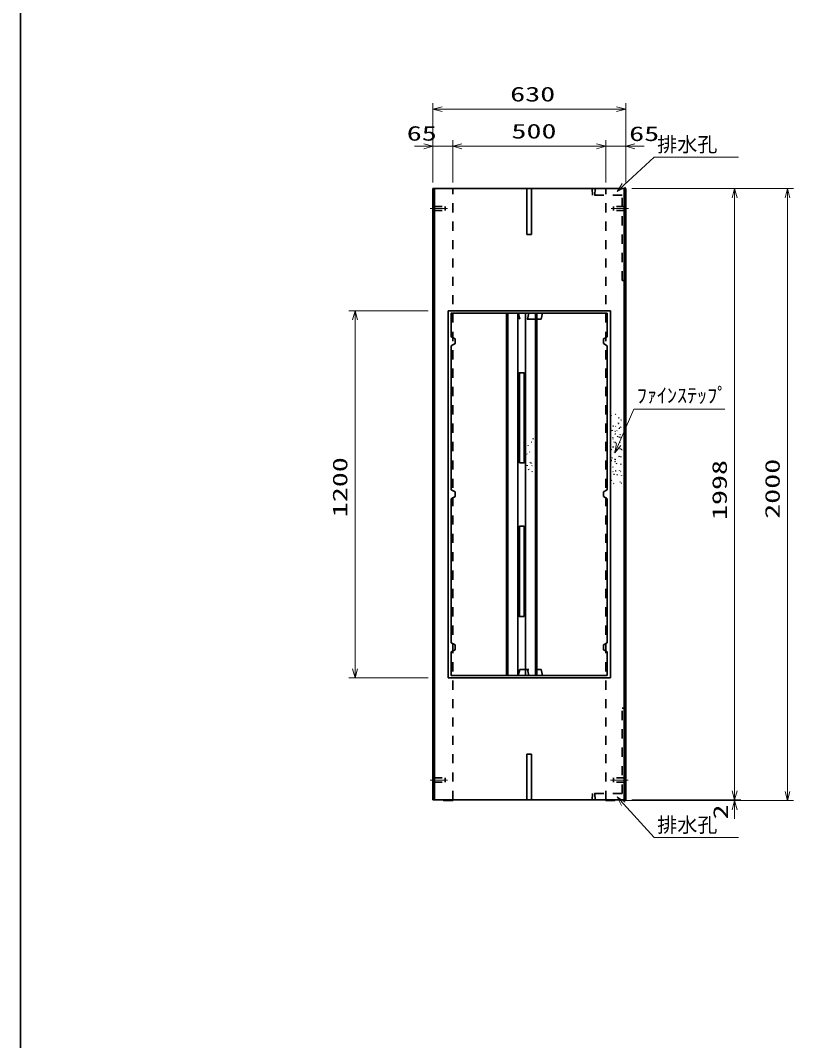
# Model space of a CAD drawing. Units: millimetres on the paper. Extents: x 15 to 1219, y 8 to 859.
# Drawn here: x 15.3 to 141.6, y 436.9 to 603.6 of the extents above; entities that cross this region are included whole.
import ezdxf
from ezdxf.enums import TextEntityAlignment as Align

# ---------------------------------------------------------------- set-up
doc = ezdxf.new("R2010")
doc.units = ezdxf.units.MM
doc.linetypes.add('USER1', pattern=[3, 1.5, -1.5])
doc.linetypes.add('USER2', pattern=[18.5, 12, -1.5, 3.5, -1.5])
for name, color, linetype, lineweight in [('D-BMK（構造物基準線）', 2, 'USER2', 18), ('D-STR-DIM（寸法）', 7, 'Continuous', 13), ('D-STR-HTXT（WS-旗）', 7, 'Continuous', 13), ('D-STR-HTXT（旗上げ）', 7, 'Continuous', 13), ('D-STR（構造物）', 1, 'Continuous', 35)]:
    doc.layers.add(name, color=color, linetype=linetype, lineweight=lineweight)
doc.styles.add('ＭＳ ゴシック', font='')
doc.styles.get('ＭＳ ゴシック').set_extended_font_data('MS Gothic')

# ---------------------------------------------------------------- blocks, each defined once
blk = doc.blocks.new('_Open30')
at = {"color": 7, "linetype": 'Continuous', "lineweight": 13}
for p, q in [((-1, 0.2679), (0, 0)), ((0, 0), (-1, -0.2679)), ((0, 0), (-1, 0))]:
    blk.add_line(p, q, dxfattribs=at)

msp = doc.modelspace()

# ---------------------------------------------------------------- linework, layer by layer
at = {"layer": 'D-BMK（構造物基準線）'}
for p, q in [((82.213, 572.843), (85.063, 572.843)), ((114.637, 572.843), (111.788, 572.843)), ((82.213, 479.443), (85.063, 479.443)), ((111.713, 479.443), (114.562, 479.443))]:
    msp.add_line(p, q, dxfattribs=at)
at = {"layer": 'D-STR-DIM（寸法）'}
for p, q in [((82.675, 577.093), (82.675, 590.07)), ((84.175, 589.07), (112.675, 589.07)), ((114.175, 584.05), (114.175, 590.07)), ((82.675, 577.093), (82.675, 584.02)), ((85.925, 577.093), (85.925, 584.02)), ((85.925, 577.093), (85.925, 584.02)), ((110.925, 577.093), (110.925, 584.02)), ((110.925, 577.093), (110.925, 584.02)), ((114.175, 577.093), (114.175, 584.02)), ((81.175, 583.02), (79.675, 583.02)), ((82.675, 583.02), (85.925, 583.02)), ((87.425, 583.02), (109.425, 583.02)), ((87.425, 583.02), (88.925, 583.02)), ((109.425, 583.02), (107.925, 583.02)), ((110.925, 583.02), (114.175, 583.02)), ((115.675, 583.02), (117.175, 583.02)), ((115.175, 576.093), (132.964, 576.093)), ((131.527, 576.093), (141.604, 576.093)), ((131.964, 477.693), (131.964, 574.593)), ((140.604, 477.593), (140.604, 574.593)), ((81.925, 556.143), (68.962, 556.143)), ((69.962, 497.643), (69.962, 554.643)), ((81.925, 496.143), (68.962, 496.143)), ((131.964, 477.693), (131.964, 479.193)), ((113.925, 476.093), (132.964, 476.093)), ((115.175, 476.193), (132.964, 476.193)), ((115.175, 476.193), (132.964, 476.193)), ((130.527, 476.093), (141.604, 476.093)), ((131.964, 476.193), (131.964, 476.093)), ((131.964, 474.593), (131.964, 473.093))]:
    msp.add_line(p, q, dxfattribs=at)
at = {"layer": 'D-STR-HTXT（WS-旗）'}
for points in [[(132.629, 581.24), (118.841, 581.24), (113.883, 576.651)], [(132.629, 470.045), (118.841, 470.045), (113.793, 475.577)]]:
    msp.add_lwpolyline(points, dxfattribs=at)
at = {"layer": 'D-STR-HTXT（旗上げ）'}
msp.add_lwpolyline([(130.348, 540.052), (115.518, 540.052), (113.019, 534.302)], dxfattribs=at)
at = {"layer": 'D-STR（構造物）', "color": 2}
msp.add_line((15.29, 858.734), (15.29, 15.021), dxfattribs=at)
at = {"layer": 'D-STR（構造物）'}
for p, q in [((82.675, 476.193), (82.675, 576.093)), ((82.675, 576.093), (114.175, 576.093)), ((82.925, 476.193), (82.925, 576.093)), ((98.05, 576.093), (98.05, 568.593)), ((98.8, 576.093), (98.8, 568.593)), ((113.925, 476.193), (113.925, 576.093)), ((114.175, 476.193), (114.175, 576.093)), ((98.8, 568.593), (98.05, 568.593)), ((111.675, 556.143), (85.175, 556.143)), ((85.175, 556.143), (85.175, 496.143)), ((94.694, 555.768), (94.694, 496.518)), ((94.944, 555.768), (94.944, 496.518)), ((96.563, 555.768), (96.563, 496.518)), ((97.813, 555.768), (97.813, 496.518)), ((111.175, 555.768), (97.829, 555.768)), ((99.433, 555.768), (99.433, 496.518)), ((99.683, 555.768), (99.683, 496.518)), ((111.175, 551.896), (111.175, 555.768)), ((111.675, 496.143), (111.675, 556.143)), ((111.175, 551.896), (110.546, 551.533)), ((85.675, 550.396), (85.675, 526.893)), ((110.546, 551.533), (110.546, 550.759)), ((110.546, 550.759), (111.175, 550.396)), ((111.175, 526.893), (111.175, 550.396)), ((111.807, 538.996), (111.88, 538.977)), ((112.433, 539.171), (112.49, 539.22)), ((112.49, 539.22), (112.539, 539.162)), ((113.008, 538.665), (113.083, 538.665)), ((111.693, 538.141), (111.746, 538.088)), ((111.746, 538.088), (111.799, 538.141)), ((112.173, 537.269), (112.1, 537.282)), ((112.512, 537.198), (112.538, 537.268)), ((112.992, 537.733), (112.92, 537.713)), ((112.973, 537.805), (112.992, 537.733)), ((113.109, 536.895), (113.122, 536.969)), ((113.122, 536.969), (113.196, 536.956)), ((113.304, 537.095), (113.365, 537.138)), ((113.356, 538.28), (113.409, 538.333)), ((113.365, 537.138), (113.408, 537.077)), ((113.409, 538.333), (113.462, 538.28)), ((99.034, 535.168), (99.054, 535.24)), ((99.507, 535.751), (99.454, 535.804)), ((99.507, 535.751), (99.56, 535.804)), ((111.957, 536.596), (111.895, 536.553)), ((111.957, 536.596), (112, 536.535)), ((112.068, 535.183), (112.143, 535.183)), ((112.086, 535.353), (112.073, 535.427)), ((112.39, 536.419), (112.452, 536.462)), ((112.499, 535.992), (112.425, 535.999)), ((112.452, 536.462), (112.495, 536.401)), ((112.721, 536.522), (112.789, 536.554)), ((112.843, 535.576), (112.795, 535.633)), ((112.954, 535.518), (112.892, 535.475)), ((112.997, 535.457), (112.954, 535.518)), ((113.245, 535.466), (113.172, 535.479)), ((113.232, 535.392), (113.245, 535.466)), ((113.236, 535.844), (113.274, 535.909)), ((113.274, 535.909), (113.339, 535.871)), ((98.247, 534.046), (98.253, 534.121)), ((98.725, 534.661), (98.8, 534.667)), ((99.482, 535.044), (99.547, 535.081)), ((99.501, 533.954), (99.532, 533.886)), ((111.917, 533.464), (111.88, 533.399)), ((112.081, 533.845), (112.153, 533.865)), ((112.153, 533.865), (112.134, 533.937)), ((112.311, 534.661), (112.239, 534.642)), ((112.474, 534.624), (112.535, 534.581)), ((112.535, 534.581), (112.492, 534.519)), ((113.155, 534.668), (113.229, 534.681)), ((113.285, 533.613), (113.211, 533.6)), ((113.229, 534.681), (113.242, 534.607)), ((113.298, 533.539), (113.285, 533.613)), ((113.527, 533.443), (113.465, 533.486)), ((98.096, 532.708), (98.043, 532.761)), ((98.465, 533.01), (98.497, 533.078)), ((111.907, 532.055), (111.965, 532.103)), ((111.965, 532.103), (111.917, 532.16)), ((112.34, 533.108), (112.327, 533.034)), ((112.474, 531.87), (112.402, 531.889)), ((112.455, 531.797), (112.474, 531.87)), ((112.594, 533.298), (112.533, 533.255)), ((112.594, 533.298), (112.637, 533.236)), ((113.035, 532.31), (113.096, 532.353)), ((113.096, 532.353), (113.139, 532.292)), ((113.388, 532.301), (113.375, 532.227)), ((113.484, 533.381), (113.527, 533.443)), ((98.103, 530.882), (98.078, 530.812)), ((98.323, 530.236), (98.354, 530.168)), ((98.557, 531.346), (98.538, 531.419)), ((98.742, 531.259), (98.677, 531.221)), ((98.742, 531.259), (98.779, 531.194)), ((98.865, 530.79), (98.919, 530.843)), ((99.482, 530.298), (99.501, 530.37)), ((111.92, 531.64), (111.845, 531.647)), ((112.068, 530.594), (112.143, 530.594)), ((112.454, 531.496), (112.381, 531.477)), ((112.473, 531.424), (112.454, 531.496)), ((112.64, 531.139), (112.698, 531.187)), ((112.698, 531.187), (112.649, 531.244)), ((113.393, 531.104), (113.387, 531.03)), ((98.846, 529.811), (98.903, 529.859)), ((98.903, 529.859), (98.951, 529.802)), ((112.128, 529.815), (112.06, 529.847)), ((112.235, 529.457), (112.31, 529.451)), ((112.31, 529.451), (112.304, 529.376)), ((112.58, 529.986), (112.508, 530.005)), ((112.58, 529.986), (112.561, 529.913)), ((112.804, 529.303), (112.746, 529.255)), ((112.756, 529.36), (112.804, 529.303)), ((113.165, 529.984), (113.171, 530.058)), ((113.361, 529.831), (113.313, 529.888)), ((113.493, 529.146), (113.5, 529.22)), ((111.175, 526.893), (110.546, 526.53)), ((111.865, 528.437), (111.918, 528.384)), ((112.166, 527.962), (112.234, 527.931)), ((112.234, 527.931), (112.202, 527.863)), ((113.271, 528.1), (113.277, 528.174)), ((113.409, 527.899), (113.467, 527.947)), ((113.467, 527.947), (113.419, 528.004)), ((85.675, 525.393), (85.675, 501.891)), ((110.546, 526.53), (110.546, 525.757)), ((110.546, 525.757), (111.175, 525.393)), ((111.175, 501.891), (111.175, 525.393)), ((111.175, 501.891), (110.546, 501.528)), ((110.546, 501.528), (110.546, 500.754)), ((110.546, 500.754), (111.175, 500.391)), ((111.175, 496.518), (111.175, 500.391)), ((85.175, 496.143), (111.675, 496.143)), ((97.829, 496.518), (111.175, 496.518)), ((98.05, 483.693), (98.8, 483.693)), ((98.05, 476.193), (98.05, 483.693)), ((98.8, 476.193), (98.8, 483.693)), ((82.675, 476.193), (114.175, 476.193)), ((84.425, 476.093), (84.325, 476.193)), ((85.925, 476.093), (84.425, 476.093)), ((85.925, 476.093), (86.025, 476.193)), ((110.925, 476.093), (110.825, 476.193)), ((110.925, 476.093), (112.425, 476.093)), ((112.425, 476.093), (112.525, 476.193))]:
    msp.add_line(p, q, dxfattribs=at)
at = {"layer": 'D-STR（構造物）', "linetype": 'USER1'}
for p, q in [((85.925, 476.193), (85.925, 576.093)), ((108.764, 575.043), (108.684, 576.093)), ((109.13, 575.043), (109.204, 576.093)), ((110.925, 476.193), (110.925, 576.093)), ((113.6, 575.043), (108.764, 575.043)), ((113.6, 561.093), (113.6, 575.043)), ((82.675, 573.193), (84.675, 573.193)), ((82.675, 572.493), (84.675, 572.493)), ((84.675, 572.493), (84.675, 573.193)), ((114.175, 573.193), (112.175, 573.193)), ((112.175, 572.493), (112.175, 573.193)), ((114.175, 572.493), (112.175, 572.493)), ((113.6, 561.093), (114.175, 561.093)), ((98.109, 554.768), (98.358, 555.768)), ((98.358, 496.518), (98.109, 497.518)), ((113.6, 491.193), (114.175, 491.193)), ((113.6, 477.243), (113.6, 491.193)), ((82.675, 479.793), (84.675, 479.793)), ((82.675, 479.093), (84.675, 479.093)), ((84.675, 479.793), (84.675, 479.093)), ((114.175, 479.793), (112.175, 479.793)), ((112.175, 479.793), (112.175, 479.093)), ((114.175, 479.093), (112.175, 479.093)), ((108.764, 477.243), (108.684, 476.193)), ((113.6, 477.243), (108.764, 477.243)), ((109.13, 477.243), (109.204, 476.193))]:
    msp.add_line(p, q, dxfattribs=at)
at = {"layer": 'D-STR（構造物）'}
for points in [[(97.813, 555.768), (85.675, 555.768), (85.675, 551.896)], [(85.675, 551.896), (86.304, 551.533), (86.304, 550.759), (85.675, 550.396)], [(85.675, 526.893), (86.304, 526.53), (86.304, 525.757)], [(85.675, 526.893), (86.304, 526.53), (86.304, 525.757), (85.675, 525.393)], [(85.675, 500.391), (86.304, 500.754), (86.304, 501.528), (85.675, 501.891)], [(85.675, 500.391), (85.675, 496.518), (97.813, 496.518)]]:
    msp.add_lwpolyline(points, dxfattribs=at)
at = {"layer": 'D-STR（構造物）', "linetype": 'USER1'}
for points in [[(99.603, 554.768), (96.872, 554.768), (96.603, 555.77)], [(96.603, 496.517), (96.872, 497.518), (99.603, 497.518)]]:
    msp.add_lwpolyline(points, dxfattribs=at)
at = {"layer": 'D-STR（構造物）'}
for points in [[(99.562, 555.768), (99.603, 554.768), (100.34, 554.768), (100.592, 555.768)], [(96.813, 531.268), (97.563, 531.268), (97.563, 546.018), (96.813, 546.018)], [(97.563, 506.168), (97.563, 520.918), (96.813, 520.918), (96.813, 506.168)], [(99.603, 497.518), (99.562, 496.518), (100.592, 496.518), (100.34, 497.518)]]:
    msp.add_lwpolyline(points, close=True, dxfattribs=at)

# ---------------------------------------------------------------- block references
at = {"layer": 'D-STR-DIM（寸法）', "xscale": 1.5, "yscale": 1.5}
for p, rotation in [((82.675, 589.07), 180), ((85.925, 583.02), 180), ((85.925, 583.02), 180), ((114.175, 583.02), 180), ((131.964, 576.093), 90), ((140.604, 576.093), 90), ((69.962, 556.143), 90), ((69.962, 496.143), 270), ((131.964, 476.193), 270), ((131.964, 476.193), 270), ((140.604, 476.093), 270), ((131.964, 476.093), 90)]:
    msp.add_blockref('_Open30', p, dxfattribs=dict(at, rotation=rotation))
for p in [(114.175, 589.07), (82.675, 583.02), (110.925, 583.02), (110.925, 583.02)]:
    msp.add_blockref('_Open30', p, dxfattribs=at)
at = {"layer": 'D-STR-HTXT（WS-旗）', "xscale": 1.5, "yscale": 1.5}
for p, rotation in [((112.782, 575.632), 222.78711), ((112.782, 476.685), 132.37661)]:
    msp.add_blockref('_Open30', p, dxfattribs=dict(at, rotation=rotation))
at = {"layer": 'D-STR-HTXT（旗上げ）', "xscale": 1.5, "yscale": 1.5, "rotation": 246.50838}
msp.add_blockref('_Open30', (112.421, 532.926), dxfattribs=at)

# ---------------------------------------------------------------- texts
at = {"layer": 'D-STR-DIM（寸法）', "style": 'ＭＳ ゴシック', "width": 1.5}
for s, p in [('630', (95.3, 589.608)), ('65', (78.406, 583.208)), ('500', (95.509, 583.558)), ('65', (114.74, 583.144))]:
    msp.add_text(s, height=2.405, dxfattribs=at).set_placement(p, align=Align.BOTTOM_LEFT)
for s, p in [('1200', (69.424, 522.393)), ('1998', (131.427, 521.935)), ('2000', (140.066, 522.135)), ('2', (131.602, 473.005))]:
    msp.add_text(s, height=2.405, rotation=90, dxfattribs=at).set_placement(p, align=Align.BOTTOM_LEFT)
at = {"layer": 'D-STR-HTXT（WS-旗）', "style": 'ＭＳ ゴシック'}
for p in [(119.322, 581.392), (119.322, 470.197)]:
    msp.add_text('排水孔', height=2.405, dxfattribs=at).set_placement(p, align=Align.BOTTOM_LEFT)
at = {"layer": 'D-STR-HTXT（旗上げ）', "style": 'ＭＳ ゴシック'}
msp.add_text('ﾌｧｲﾝｽﾃｯﾌﾟ', height=2.405, dxfattribs=at).set_placement((115.998, 540.376), align=Align.BOTTOM_LEFT)

doc.saveas('drawing.dxf')
